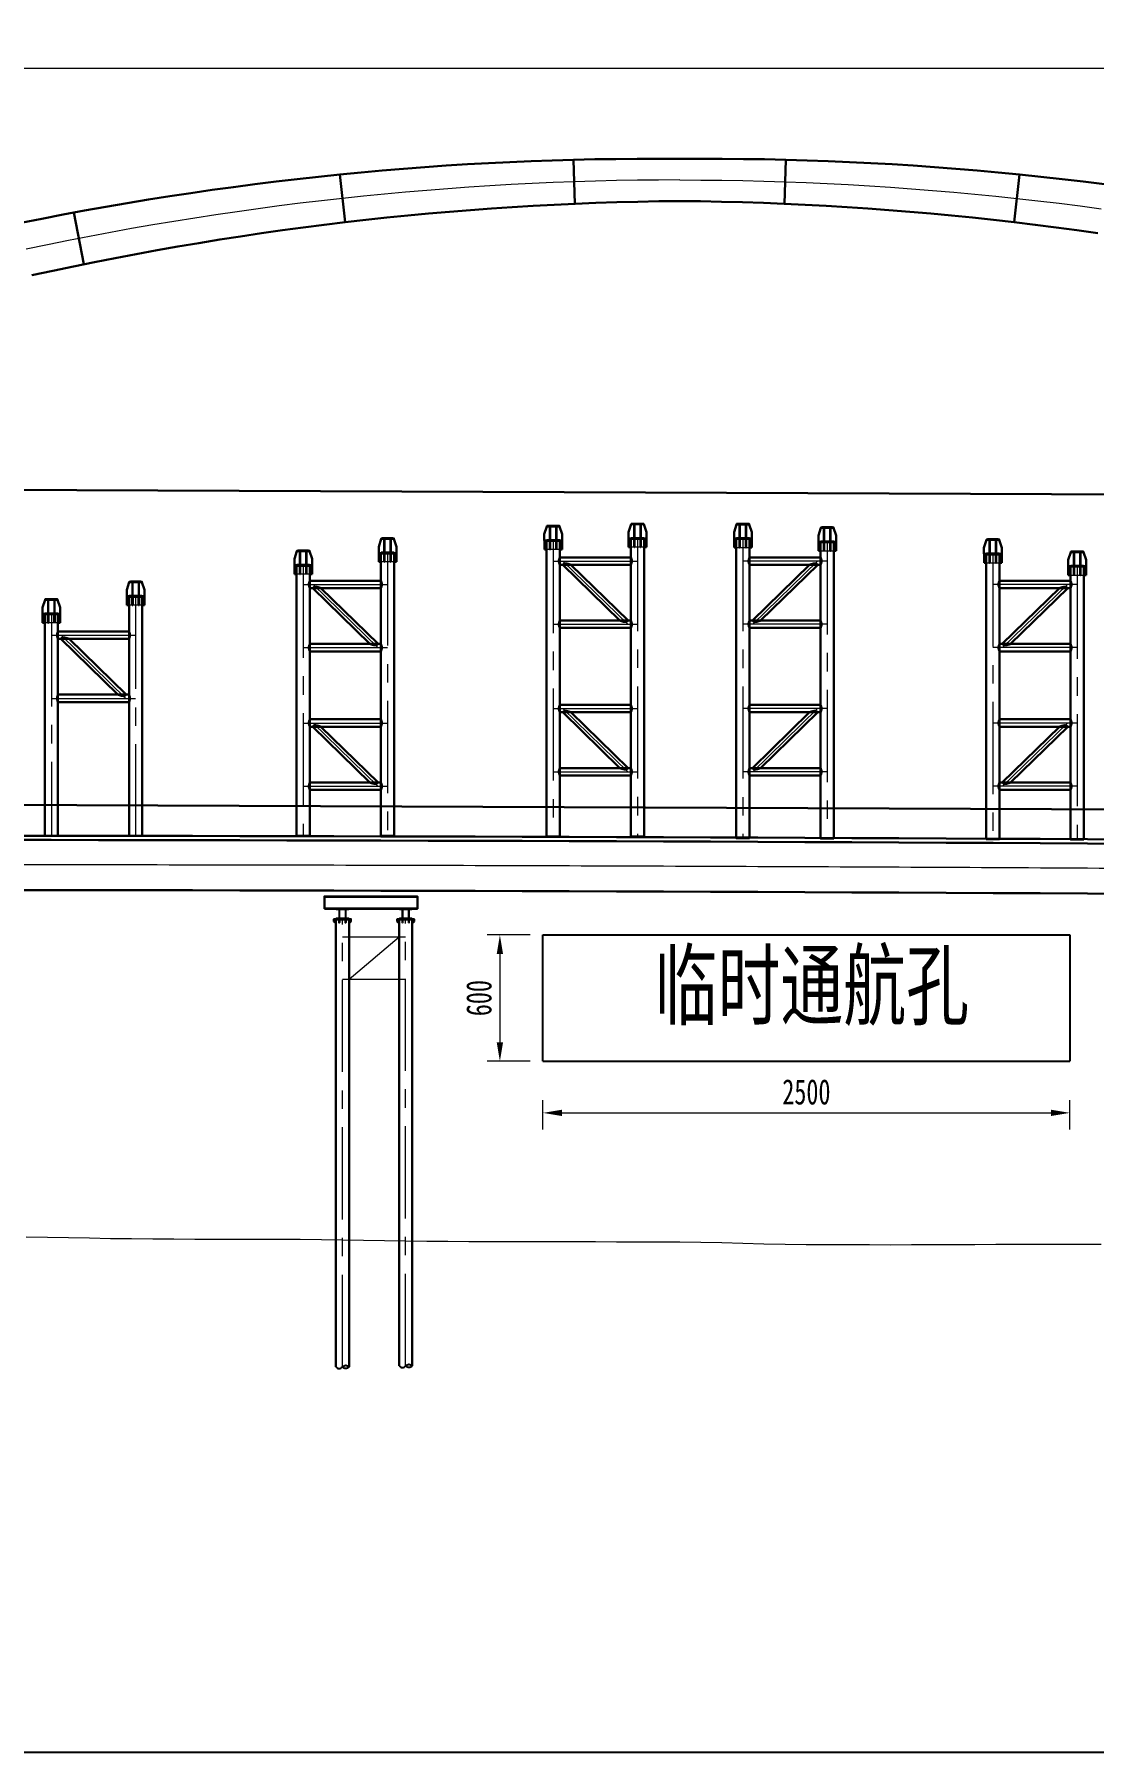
# Model space of a CAD drawing. Extents: x 1767995 to 4174245, y 542814 to 862564.
# Drawn here: x 3473469 to 3523723, y 542814 to 624364 of the extents above; entities that cross this region are included whole.
import ezdxf

# ---------------------------------------------------------------- set-up
doc = ezdxf.new("R2010")
doc.units = 0
doc.header["$LTSCALE"] = 3500
doc.linetypes.add('CENTER', pattern=[2, 1.25, -0.25, 0.25, -0.25])
doc.linetypes.add('DASHED', pattern=[0.75, 0.5, -0.25])
doc.layers.get('Defpoints').update_dxf_attribs({"color": 8})
for name, color, linetype, lineweight in [('1粗实线', 1, 'Continuous', 30), ('3中心线', 6, 'CENTER', 18), ('4虚线', 2, 'DASHED', 18), ('5文本', 7, 'Continuous', 15), ('6标注线', 7, 'Continuous', 13), ('文字', 7, 'Continuous', 15), ('标注', 3, 'Continuous', 18), ('桥 构造粗实', 1, 'Continuous', 30), ('细实线', 7, 'Continuous', 15)]:
    doc.layers.add(name, color=color, linetype=linetype, lineweight=lineweight)
doc.layers.add('M_Prof', color=2, linetype='Continuous')
doc.styles.add('wlx0.7', font='仿宋_GB2312.TTF', dxfattribs={"width": 0.7})
doc.styles.add('图内文字', font='仿宋_GB2312.TTF', dxfattribs={"width": 0.7})
doc.dimstyles.new('600', dxfattribs={"dimscale": 600, "dimtxt": 2, "dimasz": 1.5, "dimexe": 1, "dimexo": 1, "dimgap": 0.65, "dimtad": 1, "dimdec": 0, "dimlfac": 0.1, "dimzin": 0, "dimdsep": 46, "dimtxsty": 'wlx0.7', "dimcen": 0, "dimclrd": 7, "dimclre": 7, "dimclrt": 7, "dimadec": 0, "dimazin": 0, "dimtfac": 1, "dimtdec": 0, "dimtmove": 1, "dimatfit": 3, "dimfxl": 1, "dimtolj": 1, "dimtzin": 0, "dimlwd": 13, "dimlwe": 13, "dimarcsym": 1})

# ---------------------------------------------------------------- blocks, each defined once
blk = doc.blocks.new('gdfgdfg')
at = {"layer": '细实线'}
for p, q in [((240782, 21181), (241782, 21163)), ((241782, 21163), (242782, 21145)), ((242782, 21145), (243782, 21127)), ((243782, 21127), (244782, 21108)), ((244782, 21108), (245782, 21097)), ((245782, 21097), (246782, 21089)), ((246782, 21089), (247782, 21081)), ((247782, 21081), (248782, 21073)), ((248782, 21073), (249782, 21075)), ((249782, 21075), (250782, 21077)), ((250782, 21077), (251782, 21074)), ((251782, 21074), (252782, 21071)), ((252782, 21071), (253782, 21069)), ((253782, 21069), (254782, 21058)), ((254782, 21058), (255782, 21033)), ((255782, 21033), (256782, 21017)), ((256782, 21017), (257782, 21003)), ((257782, 21003), (258782, 20989)), ((258782, 20989), (259782, 20975)), ((259782, 20975), (260782, 20969)), ((260782, 20969), (261782, 20965)), ((261782, 20965), (262782, 20960)), ((262782, 20960), (263782, 20956)), ((263782, 20956), (264782, 20958)), ((264782, 20958), (265782, 20966)), ((265782, 20966), (266782, 20961)), ((266782, 20961), (267782, 20955)), ((267782, 20955), (268782, 20948)), ((268782, 20948), (269782, 20942)), ((269782, 20942), (270782, 20936)), ((270782, 20936), (271782, 20941)), ((271782, 20941), (272782, 20932)), ((272782, 20932), (273782, 20906)), ((273782, 20906), (274782, 20880)), ((274782, 20880), (275782, 20855)), ((275782, 20855), (276782, 20831)), ((276782, 20831), (277782, 20822)), ((277782, 20822), (278782, 20818)), ((278782, 20818), (279782, 20814)), ((279782, 20814), (280782, 20810)), ((280782, 20810), (281782, 20806)), ((281782, 20806), (282782, 20810)), ((282782, 20810), (283782, 20817)), ((283782, 20817), (284782, 20820)), ((284782, 20820), (285782, 20822)), ((285782, 20822), (286782, 20825)), ((286782, 20825), (287782, 20828)), ((287782, 20828), (288782, 20828)), ((288782, 20828), (289782, 20828)), ((289782, 20828), (290782, 20828)), ((290782, 20828), (291782, 20829))]:
    blk.add_line(p, q, dxfattribs=at)
blk = doc.blocks.new('werwerer')
at = {"layer": '1粗实线', "elevation": 0}
for points in [[(193795, 41794, 0.464316), (193777, 41816), (193651, 41816), (193531, 41444), (193531, 41144), (193651, 41144), (193651, 41164), (193777, 41164, 0.464316), (193795, 41186)], [(193951, 41144), (193651, 41144), (193651, 41164), (193777, 41164, 0.414214), (193795, 41182), (193795, 41798, 0.414214), (193777, 41816), (193651, 41816), (193651, 41836), (193951, 41836), (193951, 41816), (193826, 41816, 0.414214), (193808, 41798), (193808, 41182, 0.414214), (193826, 41164), (193951, 41164)], [(193951, 41144), (194251, 41144), (194251, 41164), (194126, 41164, -0.414214), (194108, 41182), (194108, 41798, -0.414214), (194126, 41816), (194251, 41816), (194251, 41836), (193951, 41836), (193951, 41816), (194077, 41816, -0.414214), (194095, 41798), (194095, 41182, -0.414214), (194077, 41164), (193951, 41164)], [(194108, 41794, -0.464316), (194126, 41816), (194251, 41816), (194371, 41444), (194371, 41144), (194251, 41144), (194251, 41164), (194126, 41164, -0.464316), (194108, 41186)]]:
    blk.add_lwpolyline(points, format="xyb", close=True, dxfattribs=at)
blk.add_lwpolyline([(193701, 41846), (194201, 41846), (194201, 41836), (193701, 41836)], close=True, dxfattribs=at)
blk = doc.blocks.new('tertert')
at = {"layer": '1粗实线'}
for p, q in [((203266, 43306, 0), (206636, 43306, 0)), ((203266, 42955, 0), (206636, 42955, 0)), ((203401, 42955, 0), (206112, 40306, 0)), ((203791, 42955, 0), (206502, 40306, 0)), ((203266, 40306, 0), (206636, 40306, 0)), ((203266, 39955, 0), (206636, 39955, 0))]:
    blk.add_line(p, q, dxfattribs=at)
at = {"layer": '1粗实线', "elevation": 0}
for points in [[(203266, 43306), (203266, 43306), (203266, 43305), (203266, 43305), (203265, 43304), (203265, 43303), (203264, 43301), (203263, 43299), (203262, 43297), (203261, 43295), (203260, 43293), (203259, 43290), (203257, 43287), (203256, 43284), (203255, 43280), (203253, 43276), (203251, 43272), (203250, 43268), (203248, 43264), (203246, 43259), (203244, 43255), (203243, 43250), (203241, 43244), (203239, 43239), (203237, 43234), (203236, 43228), (203234, 43222), (203232, 43216), (203231, 43210), (203229, 43204), (203228, 43198), (203227, 43191), (203225, 43185), (203224, 43178), (203223, 43171), (203223, 43165), (203222, 43158), (203221, 43151), (203221, 43144), (203221, 43137), (203221, 43130), (203221, 43124), (203221, 43117), (203221, 43110), (203222, 43103), (203223, 43096), (203223, 43089), (203224, 43083), (203225, 43076), (203227, 43070), (203228, 43063), (203229, 43057), (203231, 43051), (203232, 43045), (203234, 43039), (203236, 43033), (203237, 43027), (203239, 43022), (203241, 43016), (203243, 43011), (203244, 43006), (203246, 43002), (203248, 42997), (203250, 42993), (203251, 42988), (203253, 42984), (203255, 42981), (203256, 42977), (203257, 42974), (203259, 42971), (203260, 42968), (203261, 42966), (203262, 42964), (203263, 42962), (203264, 42960), (203265, 42958), (203265, 42957), (203266, 42956), (203266, 42955), (203266, 42955), (203266, 42955)], [(206636, 43306), (206636, 43306), (206637, 43305), (206637, 43305), (206637, 43304), (206638, 43303), (206639, 43301), (206640, 43299), (206641, 43297), (206642, 43295), (206643, 43293), (206644, 43290), (206645, 43287), (206647, 43284), (206648, 43280), (206650, 43276), (206652, 43272), (206653, 43268), (206655, 43264), (206657, 43259), (206658, 43255), (206660, 43250), (206662, 43244), (206664, 43239), (206666, 43234), (206667, 43228), (206669, 43222), (206671, 43216), (206672, 43210), (206674, 43204), (206675, 43198), (206676, 43191), (206677, 43185), (206679, 43178), (206679, 43171), (206680, 43165), (206681, 43158), (206681, 43151), (206682, 43144), (206682, 43137), (206682, 43130), (206682, 43124), (206682, 43117), (206681, 43110), (206681, 43103), (206680, 43096), (206679, 43089), (206679, 43083), (206677, 43076), (206676, 43070), (206675, 43063), (206674, 43057), (206672, 43051), (206671, 43045), (206669, 43039), (206667, 43033), (206666, 43027), (206664, 43022), (206662, 43016), (206660, 43011), (206658, 43006), (206657, 43002), (206655, 42997), (206653, 42993), (206652, 42988), (206650, 42984), (206648, 42981), (206647, 42977), (206645, 42974), (206644, 42971), (206643, 42968), (206642, 42966), (206641, 42964), (206640, 42962), (206639, 42960), (206638, 42958), (206637, 42957), (206637, 42956), (206637, 42955), (206636, 42955), (206636, 42955)], [(203266, 40306), (203266, 40306), (203266, 40305), (203266, 40305), (203265, 40304), (203265, 40303), (203264, 40301), (203263, 40299), (203262, 40297), (203261, 40295), (203260, 40293), (203259, 40290), (203257, 40287), (203256, 40284), (203255, 40280), (203253, 40276), (203251, 40272), (203250, 40268), (203248, 40264), (203246, 40259), (203244, 40255), (203243, 40250), (203241, 40244), (203239, 40239), (203237, 40234), (203236, 40228), (203234, 40222), (203232, 40216), (203231, 40210), (203229, 40204), (203228, 40198), (203227, 40191), (203225, 40185), (203224, 40178), (203223, 40171), (203223, 40165), (203222, 40158), (203221, 40151), (203221, 40144), (203221, 40137), (203221, 40130), (203221, 40124), (203221, 40117), (203221, 40110), (203222, 40103), (203223, 40096), (203223, 40089), (203224, 40083), (203225, 40076), (203227, 40070), (203228, 40063), (203229, 40057), (203231, 40051), (203232, 40045), (203234, 40039), (203236, 40033), (203237, 40027), (203239, 40022), (203241, 40016), (203243, 40011), (203244, 40006), (203246, 40002), (203248, 39997), (203250, 39993), (203251, 39988), (203253, 39984), (203255, 39981), (203256, 39977), (203257, 39974), (203259, 39971), (203260, 39968), (203261, 39966), (203262, 39964), (203263, 39962), (203264, 39960), (203265, 39958), (203265, 39957), (203266, 39956), (203266, 39955), (203266, 39955), (203266, 39955)], [(206636, 40306), (206636, 40306), (206637, 40305), (206637, 40305), (206637, 40304), (206638, 40303), (206639, 40301), (206640, 40299), (206641, 40297), (206642, 40295), (206643, 40293), (206644, 40290), (206645, 40287), (206647, 40284), (206648, 40280), (206650, 40276), (206652, 40272), (206653, 40268), (206655, 40264), (206657, 40259), (206658, 40255), (206660, 40250), (206662, 40244), (206664, 40239), (206666, 40234), (206667, 40228), (206669, 40222), (206671, 40216), (206672, 40210), (206674, 40204), (206675, 40198), (206676, 40191), (206677, 40185), (206679, 40178), (206679, 40171), (206680, 40165), (206681, 40158), (206681, 40151), (206682, 40144), (206682, 40137), (206682, 40130), (206682, 40124), (206682, 40117), (206681, 40110), (206681, 40103), (206680, 40096), (206679, 40089), (206679, 40083), (206677, 40076), (206676, 40070), (206675, 40063), (206674, 40057), (206672, 40051), (206671, 40045), (206669, 40039), (206667, 40033), (206666, 40027), (206664, 40022), (206662, 40016), (206660, 40011), (206658, 40006), (206657, 40002), (206655, 39997), (206653, 39993), (206652, 39988), (206650, 39984), (206648, 39981), (206647, 39977), (206645, 39974), (206644, 39971), (206643, 39968), (206642, 39966), (206641, 39964), (206640, 39962), (206639, 39960), (206638, 39958), (206637, 39957), (206637, 39956), (206637, 39955), (206636, 39955), (206636, 39955)]]:
    blk.add_lwpolyline(points, dxfattribs=at)
at = {"layer": '1粗实线'}
for points in [[(203791, 42955), (203791, 42955), (203790, 42955), (203789, 42956), (203788, 42956), (203785, 42957), (203783, 42958), (203780, 42959), (203776, 42960), (203773, 42961), (203768, 42963), (203764, 42964), (203758, 42966), (203753, 42968), (203747, 42970), (203741, 42972), (203734, 42974), (203727, 42977), (203720, 42979), (203712, 42981), (203705, 42984), (203696, 42986), (203688, 42989), (203680, 42991), (203671, 42994), (203662, 42997), (203653, 42999), (203644, 43002), (203635, 43004), (203625, 43006), (203616, 43008), (203607, 43010), (203598, 43012), (203589, 43014), (203580, 43016), (203571, 43017), (203562, 43018), (203553, 43019), (203545, 43020), (203537, 43020), (203529, 43020), (203522, 43020), (203515, 43020), (203508, 43019), (203501, 43018), (203494, 43017), (203488, 43016), (203482, 43014), (203477, 43012), (203472, 43010), (203467, 43008), (203462, 43006), (203457, 43004), (203453, 43002), (203449, 42999), (203445, 42997), (203441, 42994), (203438, 42991), (203434, 42989), (203431, 42986), (203428, 42984), (203426, 42981), (203423, 42979), (203420, 42977), (203418, 42974), (203416, 42972), (203414, 42970), (203412, 42968), (203410, 42966), (203409, 42964), (203407, 42963), (203406, 42961), (203405, 42960), (203404, 42959), (203403, 42958), (203402, 42957), (203402, 42956), (203401, 42956), (203401, 42955), (203401, 42955), (203401, 42955)], [(206112, 40306), (206112, 40306), (206112, 40306), (206114, 40305), (206115, 40305), (206117, 40304), (206120, 40303), (206123, 40302), (206126, 40301), (206130, 40299), (206135, 40298), (206139, 40296), (206144, 40295), (206150, 40293), (206156, 40291), (206162, 40289), (206169, 40287), (206176, 40284), (206183, 40282), (206190, 40279), (206198, 40277), (206206, 40274), (206215, 40272), (206223, 40269), (206232, 40267), (206241, 40264), (206250, 40262), (206259, 40259), (206268, 40257), (206278, 40255), (206287, 40252), (206296, 40250), (206305, 40249), (206314, 40247), (206323, 40245), (206332, 40244), (206341, 40243), (206349, 40242), (206358, 40241), (206366, 40241), (206374, 40241), (206381, 40241), (206388, 40241), (206395, 40242), (206402, 40243), (206408, 40244), (206415, 40245), (206420, 40247), (206426, 40249), (206431, 40250), (206436, 40252), (206441, 40255), (206446, 40257), (206450, 40259), (206454, 40262), (206458, 40264), (206462, 40267), (206465, 40269), (206468, 40272), (206472, 40274), (206475, 40277), (206477, 40279), (206480, 40282), (206482, 40284), (206485, 40287), (206487, 40289), (206489, 40291), (206491, 40293), (206492, 40295), (206494, 40296), (206495, 40298), (206497, 40299), (206498, 40301), (206499, 40302), (206500, 40303), (206500, 40304), (206501, 40305), (206502, 40305), (206502, 40306), (206502, 40306), (206502, 40306)]]:
    blk.add_lwpolyline(points, dxfattribs=at)
at = {"layer": '3中心线'}
for p, q in [((202951, 43130, 0), (206951, 43130, 0)), ((203416, 43130, 0), (206486, 40130, 0)), ((202951, 40130, 0), (206951, 40130, 0))]:
    blk.add_line(p, q, dxfattribs=at)
blk = doc.blocks.new('trret')
at = {"layer": '1粗实线'}
for p, q in [((3671816, 920589), (3671816, 941829)), ((3672446, 920589), (3672446, 941829)), ((3674816, 920637), (3674816, 941829)), ((3675446, 920637), (3675446, 941829))]:
    blk.add_line(p, q, dxfattribs=at)
for points in [[(3671275, 942333), (3675686, 942333), (3675686, 942921), (3671275, 942921)], [(3671816, 941679), (3671781, 941679), (3671731, 941729), (3671731, 941829), (3671731, 941729), (3671781, 941679)], [(3671731, 941829), (3672531, 941829)], [(3671987, 941829), (3671987, 941679), (3671975, 941679), (3671975, 941829), (3671975, 941679), (3671987, 941679)], [(3672287, 941829), (3672287, 941679), (3672275, 941679), (3672275, 941829), (3672275, 941679), (3672287, 941679)], [(3672481, 941679), (3672446, 941679)], [(3672531, 941729), (3672481, 941679), (3672531, 941729), (3672531, 941829)], [(3674816, 941679), (3674781, 941679), (3674731, 941729), (3674731, 941829), (3674731, 941729), (3674781, 941679)], [(3674731, 941829), (3675531, 941829)], [(3674987, 941829), (3674987, 941679), (3674975, 941679), (3674975, 941829), (3674975, 941679), (3674987, 941679)], [(3675287, 941829), (3675287, 941679), (3675275, 941679), (3675275, 941829), (3675275, 941679), (3675287, 941679)], [(3675481, 941679), (3675446, 941679)], [(3675531, 941729), (3675481, 941679), (3675531, 941729), (3675531, 941829)]]:
    blk.add_lwpolyline(points, close=True, dxfattribs=at)
for points in [[(3671731, 941845), (3671731, 941829), (3671731, 941845), (3672531, 941845), (3672531, 941829), (3672531, 941845)], [(3674731, 941845), (3674731, 941829), (3674731, 941845), (3675531, 941845), (3675531, 941829), (3675531, 941845)]]:
    blk.add_lwpolyline(points, dxfattribs=at)
at = {"layer": '3中心线'}
for p, q in [((3672131, 920589), (3672131, 941829)), ((3675131, 920637), (3675131, 941829)), ((3672131, 940996), (3675131, 940996)), ((3672451, 938996), (3674828, 940996)), ((3672131, 938996), (3675131, 938996))]:
    blk.add_line(p, q, dxfattribs=at)
at = {"layer": 'M_Prof'}
for p, q in [((3671275, 942901), (3675686, 942901)), ((3671275, 942353), (3675686, 942353))]:
    blk.add_line(p, q, dxfattribs=at)
for points in [[(3671831, 941845), (3672131, 941845), (3672131, 941863), (3672000, 941863, -0.414214), (3671987, 941876), (3671987, 942302, -0.414214), (3672000, 942315), (3672131, 942315), (3672131, 942333), (3671831, 942333), (3671831, 942315), (3671963, 942315, -0.414214), (3671976, 942302), (3671976, 941876, -0.414214), (3671963, 941863), (3671831, 941863)], [(3672131, 941845), (3672431, 941845), (3672431, 941863), (3672300, 941863, -0.414214), (3672287, 941876), (3672287, 942302, -0.414214), (3672300, 942315), (3672431, 942315), (3672431, 942333), (3672131, 942333), (3672131, 942315), (3672263, 942315, -0.414214), (3672276, 942302), (3672276, 941876, -0.414214), (3672263, 941863), (3672131, 941863)], [(3674831, 941845), (3675131, 941845), (3675131, 941863), (3675000, 941863, -0.414214), (3674987, 941876), (3674987, 942302, -0.414214), (3675000, 942315), (3675131, 942315), (3675131, 942333), (3674831, 942333), (3674831, 942315), (3674963, 942315, -0.414214), (3674976, 942302), (3674976, 941876, -0.414214), (3674963, 941863), (3674831, 941863)], [(3675131, 941845), (3675431, 941845), (3675431, 941863), (3675300, 941863, -0.414214), (3675287, 941876), (3675287, 942302, -0.414214), (3675300, 942315), (3675431, 942315), (3675431, 942333), (3675131, 942333), (3675131, 942315), (3675263, 942315, -0.414214), (3675276, 942302), (3675276, 941876, -0.414214), (3675263, 941863), (3675131, 941863)]]:
    blk.add_lwpolyline(points, format="xyb", close=True, dxfattribs=at)
for points in [[(3674816, 920637), (3674974, 920559), (3675131, 920637), (3675289, 920716), (3675446, 920637)], [(3671816, 920589), (3671974, 920510), (3672131, 920589), (3672289, 920667), (3672446, 920589)], [(3672446, 920589), (3672289, 920510), (3672131, 920589)], [(3675446, 920637), (3675289, 920559), (3675131, 920637)]]:
    blk.add_spline(points, degree=3, dxfattribs=at)
blk = doc.blocks.new('*D274')
at = {"color": 7, "linetype": 'Continuous', "lineweight": 13}
for p, q in [((3497596, 572390), (3497596, 573777)), ((3522596, 572390), (3522596, 573777)), ((3498496, 573177), (3521696, 573177))]:
    blk.add_line(p, q, dxfattribs=at)
at = {"color": 7}
for points in [[(3498496, 573327), (3498496, 573027), (3497596, 573177)], [(3521696, 573327), (3521696, 573027), (3522596, 573177)]]:
    blk.add_solid(points, dxfattribs=at)
at = {"layer": 'Defpoints', "color": 0}
for p in [(3522596, 573177), (3497596, 571790), (3522596, 571790)]:
    blk.add_point(p, dxfattribs=at)
at = {"color": 7, "insert": (3510096, 574167), "char_height": 1200, "attachment_point": 5, "style": 'wlx0.7'}
blk.add_mtext('\\A1;2500', dxfattribs=at)
blk = doc.blocks.new('*D275')
at = {"color": 7, "linetype": 'Continuous', "lineweight": 13}
for p, q in [((3496996, 581624), (3494954, 581624)), ((3495554, 580724), (3495554, 576524)), ((3496996, 575624), (3494954, 575624))]:
    blk.add_line(p, q, dxfattribs=at)
at = {"color": 7}
for points in [[(3495404, 580724), (3495704, 580724), (3495554, 581624)], [(3495404, 576524), (3495704, 576524), (3495554, 575624)]]:
    blk.add_solid(points, dxfattribs=at)
at = {"layer": 'Defpoints', "color": 0}
for p in [(3497596, 581624), (3495554, 575624), (3497596, 575624)]:
    blk.add_point(p, dxfattribs=at)
at = {"color": 7, "insert": (3494564, 578624), "char_height": 1200, "attachment_point": 5, "rotation": 90, "style": 'wlx0.7'}
blk.add_mtext('\\A1;600', dxfattribs=at)

msp = doc.modelspace()

# ---------------------------------------------------------------- linework, layer by layer
for p, q in [((3497595.6, 575623.9), (3497595.6, 581623.9)), ((3497595.6, 581623.9), (3522595.6, 581623.9)), ((3522595.6, 581623.9), (3522595.6, 575623.9)), ((3497595.6, 575623.9), (3522595.6, 575623.9))]:
    msp.add_line(p, q)
at = {"layer": '1粗实线'}
for p, q in [((3442585.9, 602869.3), (3566745.3, 602359.6)), ((3497663.3, 599919.4, 0.4), (3497663.3, 600319.4, 0.4)), ((3497663.3, 600319.4, 0.4), (3498503.3, 600319.4, 0.4)), ((3498503.3, 600319.4, 0.4), (3498503.3, 599919.4, 0.4)), ((3501663.3, 600018.9, 0.4), (3501663.3, 600418.9, 0.4)), ((3501663.3, 600418.9, 0.4), (3502503.3, 600418.9, 0.4)), ((3502503.3, 600418.9, 0.4), (3502503.3, 600018.9, 0.4)), ((3507503, 600416.1, 0.1), (3506663, 600416.1, 0.1)), ((3506663, 600416.1, 0.1), (3506663, 600016.1, 0.1)), ((3507503, 600016.1, 0.1), (3507503, 600416.1, 0.1)), ((3511503, 600255.5), (3510663, 600255.5)), ((3510663, 600255.5), (3510663, 599855.5)), ((3511503, 599855.5), (3511503, 600255.5)), ((3489803.7, 599326.2, 0.1), (3489803.7, 599726.2, 0.1)), ((3489803.7, 599726.2, 0.1), (3490643.7, 599726.2, 0.1)), ((3490643.7, 599726.2, 0.1), (3490643.7, 599326.2, 0.1)), ((3497768.3, 599919.4, 0.4), (3497663.3, 599919.4, 0.4)), ((3498503.3, 599919.4, 0.4), (3498398.3, 599919.4, 0.4)), ((3501768.3, 600018.9, 0.4), (3501663.3, 600018.9, 0.4)), ((3502503.3, 600018.9, 0.4), (3502398.3, 600018.9, 0.4)), ((3506663, 600016.1, 0.1), (3506768, 600016.1, 0.1)), ((3507398, 600016.1, 0.1), (3507503, 600016.1, 0.1)), ((3510663, 599855.5), (3510768, 599855.5)), ((3511398, 599855.5), (3511503, 599855.5)), ((3519362.5, 599682.3, 0.1), (3518522.5, 599682.3, 0.1)), ((3518522.5, 599682.3, 0.1), (3518522.5, 599282.3, 0.1)), ((3519362.5, 599282.3, 0.1), (3519362.5, 599682.3, 0.1)), ((3485803.7, 598746.1), (3485803.7, 599146.1)), ((3485803.7, 599146.1), (3486643.7, 599146.1)), ((3485908.7, 598746.1), (3485803.7, 598746.1)), ((3486643.7, 598746.1), (3486538.7, 598746.1)), ((3486643.7, 599146.1), (3486643.7, 598746.1)), ((3489908.7, 599326.2, 0.1), (3489803.7, 599326.2, 0.1)), ((3490643.7, 599326.2, 0.1), (3490538.7, 599326.2, 0.1)), ((3518522.5, 599282.3, 0.1), (3518627.5, 599282.3, 0.1)), ((3519257.5, 599282.3, 0.1), (3519362.5, 599282.3, 0.1)), ((3523362.5, 599102.2), (3522522.5, 599102.2)), ((3522522.5, 599102.2), (3522522.5, 598702.2)), ((3522522.5, 598702.2), (3522627.5, 598702.2)), ((3523257.5, 598702.2), (3523362.5, 598702.2)), ((3523362.5, 598702.2), (3523362.5, 599102.2)), ((3477853.7, 597273.7, -0.3), (3477853.7, 597673.7, -0.3)), ((3477853.7, 597673.7, -0.3), (3478693.7, 597673.7, -0.3)), ((3477958.7, 597273.7, -0.3), (3477853.7, 597273.7, -0.3)), ((3478693.7, 597273.7, -0.3), (3478588.7, 597273.7, -0.3)), ((3478693.7, 597673.7, -0.3), (3478693.7, 597273.7, -0.3)), ((3473853.7, 596439.4, -0.4), (3473853.7, 596839.4, -0.4)), ((3473853.7, 596839.4, -0.4), (3474693.7, 596839.4, -0.4)), ((3473958.7, 596439.4, -0.4), (3473853.7, 596439.4, -0.4)), ((3474693.7, 596439.4, -0.4), (3474588.7, 596439.4, -0.4)), ((3474693.7, 596839.4, -0.4), (3474693.7, 596439.4, -0.4)), ((3441581.5, 587924.5), (3568082.2, 587397)), ((3441581.5, 587924.5), (3568082.2, 587397))]:
    msp.add_line(p, q, dxfattribs=at)
at = {"layer": '1粗实线', "ltscale": 4}
for p, q in [((3498503.3, 600339.4, 0.4), (3497663.3, 600339.4, 0.4)), ((3497663.3, 600339.4, 0.4), (3497663.3, 600319.4, 0.4)), ((3497663.3, 600319.4, 0.4), (3498503.3, 600319.4, 0.4)), ((3497922.3, 600319.4, 0.4), (3497944.3, 600319.4, 0.4)), ((3497922.3, 599919.4, 0.4), (3497922.3, 600319.4, 0.4)), ((3497944.3, 600319.4, 0.4), (3497944.3, 599919.4, 0.4)), ((3498222.3, 600319.4, 0.4), (3498222.3, 599919.4, 0.4)), ((3498244.3, 599919.4, 0.4), (3498244.3, 600319.4, 0.4)), ((3498503.3, 600319.4, 0.4), (3498503.3, 600339.4, 0.4)), ((3502503.3, 600438.9, 0.4), (3501663.3, 600438.9, 0.4)), ((3501663.3, 600438.9, 0.4), (3501663.3, 600418.9, 0.4)), ((3501663.3, 600418.9, 0.4), (3502503.3, 600418.9, 0.4)), ((3501922.3, 600418.9, 0.4), (3501944.3, 600418.9, 0.4)), ((3501922.3, 600018.9, 0.4), (3501922.3, 600418.9, 0.4)), ((3501944.3, 600418.9, 0.4), (3501944.3, 600018.9, 0.4)), ((3502244.3, 600418.9, 0.4), (3502222.3, 600418.9, 0.4)), ((3502222.3, 600418.9, 0.4), (3502222.3, 600018.9, 0.4)), ((3502244.3, 600018.9, 0.4), (3502244.3, 600418.9, 0.4)), ((3502503.3, 600418.9, 0.4), (3502503.3, 600438.9, 0.4)), ((3506663, 600416.1, 0.1), (3506663, 600436.1, 0.1)), ((3506663, 600436.1, 0.1), (3507503, 600436.1, 0.1)), ((3507503, 600416.1, 0.1), (3506663, 600416.1, 0.1)), ((3506922, 600416.1, 0.1), (3506944, 600416.1, 0.1)), ((3506922, 600016.1, 0.1), (3506922, 600416.1, 0.1)), ((3506944, 600416.1, 0.1), (3506944, 600016.1, 0.1)), ((3507244, 600416.1, 0.1), (3507222, 600416.1, 0.1)), ((3507222, 600416.1, 0.1), (3507222, 600016.1, 0.1)), ((3507244, 600016.1, 0.1), (3507244, 600416.1, 0.1)), ((3507503, 600436.1, 0.1), (3507503, 600416.1, 0.1)), ((3510663, 600255.5), (3510663, 600275.5)), ((3510663, 600275.5), (3511503, 600275.5)), ((3511503, 600255.5), (3510663, 600255.5)), ((3510922, 599855.5), (3510922, 600255.5)), ((3510944, 600255.5), (3510944, 599855.5)), ((3511244, 600255.5), (3511222, 600255.5)), ((3511222, 600255.5), (3511222, 599855.5)), ((3511244, 599855.5), (3511244, 600255.5)), ((3511503, 600275.5), (3511503, 600255.5)), ((3490643.7, 599746.2, 0.1), (3489803.7, 599746.2, 0.1)), ((3489803.7, 599746.2, 0.1), (3489803.7, 599726.2, 0.1)), ((3489803.7, 599726.2, 0.1), (3490643.7, 599726.2, 0.1)), ((3490062.7, 599726.2, 0.1), (3490084.7, 599726.2, 0.1)), ((3490062.7, 599326.2, 0.1), (3490062.7, 599726.2, 0.1)), ((3490084.7, 599726.2, 0.1), (3490084.7, 599326.2, 0.1)), ((3490384.7, 599726.2, 0.1), (3490362.7, 599726.2, 0.1)), ((3490362.7, 599726.2, 0.1), (3490362.7, 599326.2, 0.1)), ((3490384.7, 599326.2, 0.1), (3490384.7, 599726.2, 0.1)), ((3490643.7, 599726.2, 0.1), (3490643.7, 599746.2, 0.1)), ((3497944.3, 599919.4, 0.4), (3497922.3, 599919.4, 0.4)), ((3501944.3, 600018.9, 0.4), (3501922.3, 600018.9, 0.4)), ((3502222.3, 600018.9, 0.4), (3502244.3, 600018.9, 0.4)), ((3506944, 600016.1, 0.1), (3506922, 600016.1, 0.1)), ((3507222, 600016.1, 0.1), (3507244, 600016.1, 0.1)), ((3511222, 599855.5), (3511244, 599855.5)), ((3518522.5, 599682.3, 0.1), (3518522.5, 599702.3, 0.1)), ((3518522.5, 599702.3, 0.1), (3519362.5, 599702.3, 0.1)), ((3519362.5, 599682.3, 0.1), (3518522.5, 599682.3, 0.1)), ((3518781.5, 599682.3, 0.1), (3518803.5, 599682.3, 0.1)), ((3518781.5, 599282.3, 0.1), (3518781.5, 599682.3, 0.1)), ((3518803.5, 599682.3, 0.1), (3518803.5, 599282.3, 0.1)), ((3519103.5, 599682.3, 0.1), (3519081.5, 599682.3, 0.1)), ((3519081.5, 599682.3, 0.1), (3519081.5, 599282.3, 0.1)), ((3519103.5, 599282.3, 0.1), (3519103.5, 599682.3, 0.1)), ((3519362.5, 599702.3, 0.1), (3519362.5, 599682.3, 0.1)), ((3486643.7, 599166.1), (3485803.7, 599166.1)), ((3485803.7, 599166.1), (3485803.7, 599146.1)), ((3485803.7, 599146.1), (3486643.7, 599146.1)), ((3486062.7, 599146.1), (3486084.7, 599146.1)), ((3486062.7, 598746.1), (3486062.7, 599146.1)), ((3486084.7, 598746.1), (3486062.7, 598746.1)), ((3486084.7, 599146.1), (3486084.7, 598746.1)), ((3486362.7, 599146.1), (3486362.7, 598746.1)), ((3486384.7, 598746.1), (3486384.7, 599146.1)), ((3486643.7, 599146.1), (3486643.7, 599166.1)), ((3490084.7, 599326.2, 0.1), (3490062.7, 599326.2, 0.1)), ((3490362.7, 599326.2, 0.1), (3490384.7, 599326.2, 0.1)), ((3518803.5, 599282.3, 0.1), (3518781.5, 599282.3, 0.1)), ((3519081.5, 599282.3, 0.1), (3519103.5, 599282.3, 0.1)), ((3522522.5, 599102.2), (3522522.5, 599122.2)), ((3522522.5, 599122.2), (3523362.5, 599122.2)), ((3523362.5, 599102.2), (3522522.5, 599102.2)), ((3522781.5, 598702.2), (3522781.5, 599102.2)), ((3522803.5, 599102.2), (3522803.5, 598702.2)), ((3523103.5, 599102.2), (3523081.5, 599102.2)), ((3523081.5, 599102.2), (3523081.5, 598702.2)), ((3523081.5, 598702.2), (3523103.5, 598702.2)), ((3523103.5, 598702.2), (3523103.5, 599102.2)), ((3523362.5, 599122.2), (3523362.5, 599102.2)), ((3478693.7, 597693.7, -0.3), (3477853.7, 597693.7, -0.3)), ((3477853.7, 597693.7, -0.3), (3477853.7, 597673.7, -0.3)), ((3477853.7, 597673.7, -0.3), (3478693.7, 597673.7, -0.3)), ((3478112.7, 597673.7, -0.3), (3478134.7, 597673.7, -0.3)), ((3478112.7, 597273.7, -0.3), (3478112.7, 597673.7, -0.3)), ((3478134.7, 597273.7, -0.3), (3478112.7, 597273.7, -0.3)), ((3478134.7, 597673.7, -0.3), (3478134.7, 597273.7, -0.3)), ((3478434.7, 597673.7, -0.3), (3478412.7, 597673.7, -0.3)), ((3478412.7, 597673.7, -0.3), (3478412.7, 597273.7, -0.3)), ((3478412.7, 597273.7, -0.3), (3478434.7, 597273.7, -0.3)), ((3478434.7, 597273.7, -0.3), (3478434.7, 597673.7, -0.3)), ((3478693.7, 597673.7, -0.3), (3478693.7, 597693.7, -0.3)), ((3474693.7, 596859.4, -0.4), (3473853.7, 596859.4, -0.4)), ((3473853.7, 596859.4, -0.4), (3473853.7, 596839.4, -0.4)), ((3473853.7, 596839.4, -0.4), (3474693.7, 596839.4, -0.4)), ((3474112.7, 596839.4, -0.4), (3474134.7, 596839.4, -0.4)), ((3474112.7, 596439.4, -0.4), (3474112.7, 596839.4, -0.4)), ((3474134.7, 596439.4, -0.4), (3474112.7, 596439.4, -0.4)), ((3474134.7, 596839.4, -0.4), (3474134.7, 596439.4, -0.4)), ((3474412.7, 596839.4, -0.4), (3474412.7, 596439.4, -0.4)), ((3474434.7, 596439.4, -0.4), (3474434.7, 596839.4, -0.4)), ((3474693.7, 596839.4, -0.4), (3474693.7, 596859.4, -0.4))]:
    msp.add_line(p, q, dxfattribs=at)
at = {"layer": '1粗实线'}
for points, elevation in [([(3497768.3, 586299), (3497768.3, 600319.4), (3498398.3, 600319.4), (3498398.3, 586299), (3497768.3, 586299)], 0.3), ([(3501768.3, 586299), (3501768.3, 600418.9), (3502398.3, 600418.9), (3502398.3, 586299), (3501768.3, 586299)], 0.3), ([(3477958.7, 586332), (3477958.7, 597673.7), (3478588.7, 597673.7), (3478588.7, 586332), (3477958.7, 586332)], -0.4), ([(3473958.7, 586332), (3473958.7, 596839.4), (3474588.7, 596839.4), (3474588.7, 586332), (3473958.7, 586332)], -0.4)]:
    msp.add_lwpolyline(points, dxfattribs=dict(at, elevation=elevation))
for points in [[(3507398, 586211.7), (3507398, 600416.1), (3506768, 600416.1), (3506767.6, 586211.7)], [(3511398, 586192), (3511398, 600255.5), (3510768, 600255.5), (3510767.5, 586192)]]:
    msp.add_lwpolyline(points, close=True, dxfattribs=at)
for points in [[(3489908.7, 586317.9), (3489908.7, 599726.2), (3490538.7, 599726.2), (3490538.7, 586317.9), (3489908.7, 586317.9)], [(3519257.5, 586167.8), (3519257.5, 599682.3), (3518627.5, 599682.3), (3518627.5, 586167.8), (3519257.5, 586167.8)], [(3485908.7, 586317.9), (3485908.7, 599146.1), (3486538.7, 599146.1), (3486538.7, 586317.9), (3485908.7, 586317.9)], [(3523257.5, 586145.7), (3523257.5, 599102.2), (3522627.5, 599102.2), (3522627.5, 586145.7), (3523257.5, 586145.7)]]:
    msp.add_lwpolyline(points, dxfattribs=at)
for points in [[(3402584, 586146.1, -0.0010736), (3429570.5, 586285), (3429585.1, 586285.1, -0.0032499), (3572579.4, 585784.6), (3572609.7, 585784.3, -0.0014157), (3606584, 585348.4, -0.0014134)], [(3402584, 585946.1, -0.0010736), (3429570.5, 586085), (3429585.1, 586085.1, -0.0032499), (3572579.4, 585584.6), (3572609.7, 585584.3, -0.0013324), (3604584, 585179.4, -0.0013324)], [(3402584, 583566.1, -0.0010736), (3429570.5, 583705), (3429585.1, 583705.1, -0.0032499), (3572579.4, 583204.6), (3572609.7, 583204.3, -0.0014157), (3606584, 582768.4)]]:
    msp.add_lwpolyline(points, format="xyb", dxfattribs=at)
at = {"layer": '3中心线'}
for p, q in [((3498083.3, 600319.4, 0.7), (3498083.3, 586299, 0.5)), ((3502083.3, 600418.9, 0.5), (3502083.3, 586299, 0.5)), ((3507083, 600416.1, 0.3), (3507083, 586211.7, 0.3)), ((3511083, 600255.5, 0.3), (3511083, 586192, 0.3)), ((3490223.7, 599726.2, 0.3), (3490223.7, 586317.9, 0.3)), ((3518942.5, 599682.3, 0.3), (3518942.5, 586167.8, 0.3)), ((3486223.7, 599146.1, 0.3), (3486223.7, 586317.9, 0.3)), ((3522942.5, 599102.2, 0.3), (3522942.5, 586145.7, 0.3)), ((3478273.7, 597673.7, -0.1), (3478273.7, 586332, -0.1)), ((3474273.7, 596839.4, -0.1), (3474273.7, 586332, -0.1))]:
    msp.add_line(p, q, dxfattribs=at)
at = {"layer": '3中心线', "ltscale": 5000}
msp.add_lwpolyline([(3402584, 584766.2, -0.0010732), (3429566.9, 584905), (3429581.5, 584905.1, -0.0032499), (3572591.4, 584404.6), (3572621.7, 584404.3, -0.0014149), (3606584, 583968.5)], format="xyb", dxfattribs=at)
at = {"layer": '4虚线'}
for p, q in [((3498398.3, 599919.4, 0.4), (3497768.3, 599919.4, 0.4)), ((3502398.3, 600018.9, 0.4), (3501768.3, 600018.9, 0.4)), ((3506768, 600016.1, 0.1), (3507398, 600016.1, 0.1)), ((3510768, 599855.5), (3511398, 599855.5)), ((3486538.7, 598746.1), (3485908.7, 598746.1)), ((3490538.7, 599326.2, 0.1), (3489908.7, 599326.2, 0.1)), ((3518627.5, 599282.3, 0.1), (3519257.5, 599282.3, 0.1)), ((3522627.5, 598702.2), (3523257.5, 598702.2)), ((3478588.7, 597273.7, -0.3), (3477958.7, 597273.7, -0.3)), ((3474588.7, 596439.4, -0.4), (3473958.7, 596439.4, -0.4))]:
    msp.add_line(p, q, dxfattribs=at)
at = {"layer": '5文本'}
msp.add_line((3211745, 622751.7, -0.3), (3692995, 622751.7, -0.3), dxfattribs=at)
at = {"layer": 'Defpoints', "elevation": -0.3}
msp.add_lwpolyline([(3211745, 862564.2), (3692995, 862564.2), (3692995, 542814.2), (3211745, 542814.2)], close=True, dxfattribs=at)
at = {"layer": '标注', "color": 8, "ltscale": 550}
for points in [[(3504084, 617452.9), (3503084, 617449.5), (3502084, 617439.3), (3501084, 617422.2), (3500084, 617398.3), (3499084, 617367.5), (3498084, 617330), (3497084, 617285.6), (3496084, 617234.3), (3495084, 617176.3), (3494084, 617111.4), (3493084, 617039.7), (3492084, 616961.1), (3491084, 616875.7), (3490084, 616783.5), (3489084, 616684.5), (3488084, 616578.6), (3487084, 616465.9), (3486084, 616346.4), (3485084, 616220), (3484084, 616086.8), (3483084, 615946.8), (3482084, 615799.9), (3481084, 615646.2), (3480084, 615485.7), (3479084, 615318.4), (3478084, 615144.2), (3477084, 614963.2), (3476084, 614775.4), (3475084, 614580.7), (3474084, 614379.2), (3473084, 614170.9)], [(3504084, 617452.9), (3505084, 617449.5), (3506084, 617439.3), (3507084, 617422.2), (3508084, 617398.3), (3509084, 617367.5), (3510084, 617330), (3511084, 617285.6), (3512084, 617234.3), (3513084, 617176.3), (3514084, 617111.4), (3515084, 617039.7), (3516084, 616961.1), (3517084, 616875.7), (3518084, 616783.5), (3519084, 616684.5), (3520084, 616578.6), (3521084, 616465.9), (3522084, 616346.4), (3523084, 616220), (3524084, 616086.8)]]:
    msp.add_lwpolyline(points, dxfattribs=at)
at = {"layer": '桥 构造粗实'}
for p, q in [((3499051.9, 618410.8), (3499116.1, 616324.2)), ((3509116, 618410.8), (3509051.9, 616324.2)), ((3487956.3, 617711.5), (3488211.6, 615445.8)), ((3520211.7, 617711.5), (3519956.3, 615445.8)), ((3475345.3, 615904.4), (3475822.7, 613451.7))]:
    msp.add_line(p, q, dxfattribs=at)
for points in [[(3504084, 618452.9), (3503077.1, 618458.2), (3502070.1, 618456.7), (3501063, 618448.2), (3500055.7, 618432.9), (3499048.4, 618410.7), (3498040.9, 618381.6), (3497033.3, 618345.6), (3496025.6, 618302.7), (3495017.8, 618253), (3494009.9, 618196.4), (3493001.9, 618132.8), (3491993.7, 618062.4), (3490985.5, 617985.1), (3489977.1, 617900.9), (3488968.7, 617809.8), (3487960.1, 617711.9), (3486951.5, 617607), (3485942.7, 617495.2), (3484933.9, 617376.6), (3483924.9, 617251), (3482915.9, 617118.5), (3481906.8, 616979.2), (3480897.6, 616832.9), (3479888.2, 616679.8), (3478878.8, 616519.7), (3477869.4, 616352.8), (3476859.8, 616178.9), (3475850.1, 615998.2), (3474840.4, 615810.5), (3473830.5, 615616), (3472820.6, 615414.5)], [(3504084, 618452.9), (3505090.9, 618458.2), (3506097.9, 618456.7), (3507105, 618448.2), (3508112.3, 618432.9), (3509119.6, 618410.7), (3510127.1, 618381.6), (3511134.7, 618345.6), (3512142.4, 618302.7), (3513150.2, 618253), (3514158.1, 618196.4), (3515166.1, 618132.8), (3516174.3, 618062.4), (3517182.5, 617985.1), (3518190.8, 617900.9), (3519199.3, 617809.8), (3520207.8, 617711.9), (3521216.5, 617607), (3522225.2, 617495.2), (3523234.1, 617376.6), (3524243, 617251)], [(3504084, 616452.9), (3503090.9, 616440.8), (3502097.9, 616421.8), (3501105, 616396.1), (3500112.3, 616363.7), (3499119.6, 616324.4), (3498127.1, 616278.3), (3497134.7, 616225.5), (3496142.4, 616165.9), (3495150.2, 616099.6), (3494158.1, 616026.4), (3493166.1, 615946.5), (3492174.3, 615859.8), (3491182.5, 615766.3), (3490190.8, 615666.1), (3489199.3, 615559.1), (3488207.8, 615445.4), (3487216.5, 615324.8), (3486225.2, 615197.5), (3485234.1, 615063.5), (3484243, 614922.6), (3483252.1, 614775), (3482261.2, 614620.7), (3481270.4, 614459.6), (3480279.7, 614291.7), (3479289.1, 614117), (3478298.6, 613935.6), (3477308.2, 613747.4), (3476317.9, 613552.5), (3475327.6, 613350.8), (3474337.4, 613142.4), (3473347.3, 612927.2)], [(3504084, 616452.9), (3505077.1, 616440.8), (3506070.1, 616421.8), (3507063, 616396.1), (3508055.7, 616363.7), (3509048.4, 616324.4), (3510040.9, 616278.3), (3511033.3, 616225.5), (3512025.6, 616165.9), (3513017.8, 616099.6), (3514009.9, 616026.4), (3515001.9, 615946.5), (3515993.7, 615859.8), (3516985.5, 615766.3), (3517977.1, 615666.1), (3518968.7, 615559.1), (3519960.1, 615445.4), (3520951.5, 615324.8), (3521942.7, 615197.5), (3522933.9, 615063.5), (3523924.9, 614922.6)]]:
    msp.add_lwpolyline(points, dxfattribs=at)

# ---------------------------------------------------------------- block references
at = {"layer": '6标注线'}
for name, p in [('werwerer', (3304131.9, 559195.1, 0.5)), ('werwerer', (3308131.9, 559294.6, 0.5)), ('werwerer', (3313131.6, 559291.8, 0.3)), ('werwerer', (3296272.3, 558601.9, 0.3)), ('werwerer', (3317131.6, 559131.1, 0.1)), ('werwerer', (3324991.1, 558557.9, 0.3)), ('werwerer', (3292272.3, 558021.8, 0.1)), ('tertert', (3295131.9, 556235.1, 0.3)), ('werwerer', (3328991.1, 557977.8, 0.1)), ('werwerer', (3284322.3, 556549.3, -0.1)), ('tertert', (3283272.3, 555126.7, 0)), ('werwerer', (3280322.3, 555715, -0.3)), ('tertert', (3271322.3, 552720.5, 0)), ('tertert', (3295131.9, 549235.1, 0.4)), ('tertert', (3283272.3, 548550.7, 0.1)), ('trret', (-184047.1, -359467.1))]:
    msp.add_blockref(name, p, dxfattribs=at)
at = {"layer": '6标注线', "xscale": -1}
for p in [(3714034.5, 556235.1, -0.3), (3725893.9, 555126.7, 0), (3714034.5, 549235.1, 0.4), (3725893.9, 548550.7, 0.4)]:
    msp.add_blockref('tertert', p, dxfattribs=at)
at = {"layer": '文字'}
msp.add_blockref('gdfgdfg', (3232302.5, 546113.4), dxfattribs=at)

# ---------------------------------------------------------------- texts
at = {"layer": '5文本', "insert": (3502892.8, 580793.2), "char_height": 3125, "attachment_point": 1, "style": '图内文字'}
msp.add_mtext('临时通航孔', dxfattribs=at)

# ---------------------------------------------------------------- dimensions: what is measured, and where the dimension line sits
dim = msp.add_linear_dim(base=(3495554.5, 575623.9), p1=(3497595.6, 581623.9), p2=(3497595.6, 575623.9), angle=90, dimstyle='600')
dim.commit()
dim.dimension.update_dxf_attribs({"geometry": '*D275', "text_midpoint": (3494564.5, 578623.9)})
dim = msp.add_linear_dim(base=(3522595.6, 573176.6), p1=(3497595.6, 571790.2), p2=(3522595.6, 571790.2), dimstyle='600')
dim.commit()
dim.dimension.update_dxf_attribs({"geometry": '*D274', "text_midpoint": (3510095.6, 574166.6)})

doc.saveas('drawing.dxf')
